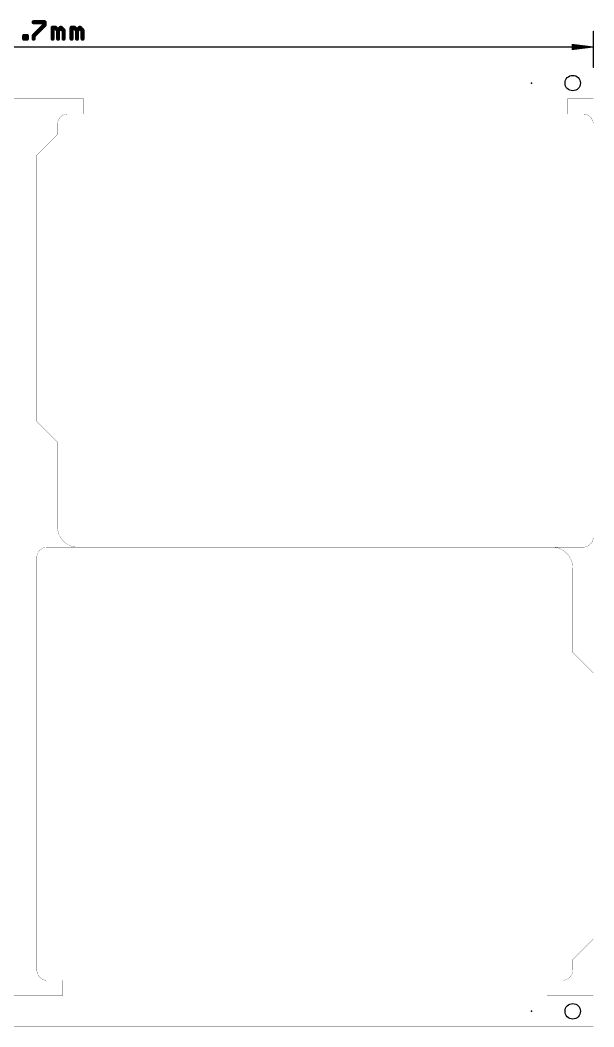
# Model space of a CAD drawing. Extents: x -6 to 140, y -6 to 118.
# Drawn here: x 69.1 to 139.8, y -5.7 to 118.2 of the extents above; entities that cross this region are included whole.
import ezdxf

# ---------------------------------------------------------------- set-up
doc = ezdxf.new("R2010")
doc.units = 0
for name, color, linetype in [('20', 214, 'CONTINUOUS'), ('23', 178, 'CONTINUOUS'), ('50', 251, 'CONTINUOUS')]:
    doc.layers.add(name, color=color, linetype=linetype)

msp = doc.modelspace()

# ---------------------------------------------------------------- linework, layer by layer
at = {"layer": '20'}
for points, const_width in [([(74.93, 106.68, 0.4142), (73.66, 105.41)], 0.0254), ([(74.93, 106.6864, 1), (74.93, 106.6737)], 0.0127), ([(74.93, 106.6737, 1), (74.93, 106.6864)], 0.0127), ([(139.7, 105.41, 0.4142), (138.43, 106.68)], 0.0254), ([(138.43, 106.6864, 1), (138.43, 106.6737)], 0.0127), ([(138.43, 106.6737, 1), (138.43, 106.6864)], 0.0127), ([(73.6663, 105.41, 1), (73.6536, 105.41)], 0.0127), ([(73.6536, 105.41, 1), (73.6663, 105.41)], 0.0127), ([(139.7064, 105.41, 1), (139.6937, 105.41)], 0.0127), ([(139.6937, 105.41, 1), (139.7064, 105.41)], 0.0127), ([(73.6536, 104.14, 1), (73.6663, 104.14)], 0.0127), ([(73.6645, 104.1355, 1), (73.6555, 104.1445)], 0.0127), ([(71.1264, 101.6, 1), (71.1137, 101.6)], 0.0127), ([(71.1155, 101.6045, 1), (71.1245, 101.5955)], 0.0127), ([(71.1245, 68.8385, 1), (71.1155, 68.8295)], 0.0127), ([(71.1137, 68.834, 1), (71.1264, 68.834)], 0.0127), ([(73.6663, 66.294, 1), (73.6536, 66.294)], 0.0127), ([(73.6555, 66.2895, 1), (73.6645, 66.2985)], 0.0127), ([(73.66, 55.88, 0.4142), (76.2, 53.34)], 0.0254), ([(73.6663, 55.88, 1), (73.6536, 55.88)], 0.0127), ([(73.6536, 55.88, 1), (73.6663, 55.88)], 0.0127), ([(138.43, 53.34, 0.4142), (139.7, 54.61)], 0.0254), ([(139.7064, 54.61, 1), (139.6937, 54.61)], 0.0127), ([(139.6937, 54.61, 1), (139.7064, 54.61)], 0.0127), ([(72.39, 53.34, 0.4142), (71.12, 52.07)], 0.0254), ([(72.39, 53.3464, 1), (72.39, 53.3337)], 0.0127), ([(72.39, 53.3337, 1), (72.39, 53.3464)], 0.0127), ([(76.2, 53.3464, 1), (76.2, 53.3337)], 0.0127), ([(76.2, 53.3337, 1), (76.2, 53.3464)], 0.0127), ([(134.62, 53.3464, 1), (134.62, 53.3337)], 0.0127), ([(137.16, 50.8, 0.4142), (134.62, 53.34)], 0.0254), ([(134.62, 53.3337, 1), (134.62, 53.3464)], 0.0127), ([(138.43, 53.3464, 1), (138.43, 53.3337)], 0.0127), ([(138.43, 53.3337, 1), (138.43, 53.3464)], 0.0127), ([(71.1264, 52.07, 1), (71.1137, 52.07)], 0.0127), ([(71.1137, 52.07, 1), (71.1264, 52.07)], 0.0127), ([(137.1663, 50.8, 1), (137.1536, 50.8)], 0.0127), ([(137.1536, 50.8, 1), (137.1663, 50.8)], 0.0127), ([(137.1645, 40.3905, 1), (137.1555, 40.3815)], 0.0127), ([(137.1536, 40.386, 1), (137.1663, 40.386)], 0.0127), ([(139.7064, 37.846, 1), (139.6937, 37.846)], 0.0127), ([(139.6955, 37.8415, 1), (139.7045, 37.8505)], 0.0127), ([(139.6937, 5.08, 1), (139.7064, 5.08)], 0.0127), ([(139.7045, 5.0755, 1), (139.6955, 5.0845)], 0.0127), ([(137.1663, 2.54, 1), (137.1536, 2.54)], 0.0127), ([(137.1555, 2.5445, 1), (137.1645, 2.5355)], 0.0127), ([(71.12, 1.27, 0.4142), (72.39, 0)], 0.0254), ([(71.1264, 1.27, 1), (71.1137, 1.27)], 0.0127), ([(71.1137, 1.27, 1), (71.1264, 1.27)], 0.0127), ([(135.89, 0, 0.4142), (137.16, 1.27)], 0.0254), ([(137.1663, 1.27, 1), (137.1536, 1.27)], 0.0127), ([(137.1536, 1.27, 1), (137.1663, 1.27)], 0.0127), ([(72.39, 0.0064, 1), (72.39, -0.0064)], 0.0127), ([(72.39, -0.0064, 1), (72.39, 0.0064)], 0.0127), ([(135.89, 0.0064, 1), (135.89, -0.0064)], 0.0127), ([(135.89, -0.0064, 1), (135.89, 0.0064)], 0.0127)]:
    msp.add_lwpolyline(points, format="xyb", dxfattribs=dict(at, const_width=const_width))
at = {"layer": '20', "const_width": 0.0254}
for points in [[(138.43, 106.68), (74.93, 106.68)], [(73.66, 104.14), (73.66, 105.41)], [(139.7, 105.41), (139.7, 54.61)], [(71.12, 101.6), (73.66, 104.14)], [(71.12, 68.834), (71.12, 101.6)], [(73.66, 66.294), (71.12, 68.834)], [(73.66, 55.88), (73.66, 66.294)], [(72.39, 53.34), (134.62, 53.34)], [(138.43, 53.34), (76.2, 53.34)], [(71.12, 1.27), (71.12, 52.07)], [(137.16, 50.8), (137.16, 40.386)], [(137.16, 40.386), (139.7, 37.846)], [(139.7, 37.846), (139.7, 5.08)], [(139.7, 5.08), (137.16, 2.54)], [(137.16, 2.54), (137.16, 1.27)], [(72.39, 0), (135.89, 0)]]:
    msp.add_lwpolyline(points, dxfattribs=at)
at = {"layer": '20'}
for centre in [(137.16, 110.49), (137.16, -3.81)]:
    msp.add_circle(centre, 0.9525, dxfattribs=at)
at = {"layer": '23'}
for p in [(132.08, 110.49), (132.08, -3.81)]:
    msp.add_point(p, dxfattribs=at)
at = {"layer": '50'}
for points, const_width in [([(70.7206, 117.9877), (72.0765, 117.9877)], 0.508), ([(72.0765, 117.6488), (70.7206, 116.293)], 0.508), ([(72.0765, 117.9877), (72.0765, 117.6488)], 0.508), ([(69.5513, 115.954), (69.5513, 116.293)], 0.508), ([(69.5513, 116.293), (69.8902, 116.293)], 0.508), ([(69.8902, 116.293), (69.8902, 115.954)], 0.508), ([(70.7206, 116.293), (70.7206, 115.954)], 0.508), ([(73.0594, 115.954), (73.0594, 117.3098)], 0.508), ([(73.0594, 117.3098), (73.3984, 117.3098)], 0.508), ([(73.3984, 117.3098), (73.7374, 116.9709)], 0.508), ([(73.7374, 116.9709), (74.0763, 117.3098)], 0.508), ([(73.7374, 116.9709), (73.7374, 115.954)], 0.508), ([(74.0763, 117.3098), (74.4153, 116.9709)], 0.508), ([(74.4153, 116.9709), (74.4153, 115.954)], 0.508), ([(75.3982, 115.954), (75.3982, 117.3098)], 0.508), ([(75.3982, 117.3098), (75.7372, 117.3098)], 0.508), ([(75.7372, 117.3098), (76.0762, 116.9709)], 0.508), ([(76.0762, 116.9709), (76.4151, 117.3098)], 0.508), ([(76.0762, 116.9709), (76.0762, 115.954)], 0.508), ([(76.4151, 117.3098), (76.7541, 116.9709)], 0.508), ([(76.7541, 116.9709), (76.7541, 115.954)], 0.508), ([(139.7, 112.395), (139.7, 116.885)], 0.13), ([(69.8902, 115.954), (69.5513, 115.954)], 0.508), ([(139.635, 114.935), (137.1, 115.2542)], 0.13), ([(137.1, 115.2542), (137.1, 114.6158)], 0.13), ([(0.065, 114.935), (139.635, 114.935)], 0.13), ([(139.635, 114.935), (137.1, 115.195)], 0.13), ([(139.635, 114.935), (137.1, 115.065)], 0.13), ([(137.1, 114.6158), (139.635, 114.935)], 0.13), ([(137.1, 114.805), (139.635, 114.935)], 0.13), ([(137.1, 114.675), (139.635, 114.935)], 0.13), ([(0, 112.395), (139.7, 112.395)], 0.0254), ([(139.7, 112.395), (139.7, 108.585)], 0.0254), ([(65.405, 108.585), (76.835, 108.585)], 0.0254), ([(76.835, 108.585), (76.835, 106.68)], 0.0254), ([(139.7, 108.585), (136.525, 108.585)], 0.0254), ([(136.525, 108.585), (136.525, 106.68)], 0.0254), ([(74.295, 0), (74.295, -1.905)], 0.0254), ([(133.985, 0), (133.985, -1.905)], 0.0254), ([(74.295, -1.905), (62.865, -1.905)], 0.0254), ([(133.985, -1.905), (139.7, -1.905)], 0.0254), ([(139.7, -1.905), (139.7, -5.715)], 0.0254), ([(139.7, -5.715), (0, -5.715)], 0.0254)]:
    msp.add_lwpolyline(points, dxfattribs=dict(at, const_width=const_width))
for points, const_width in [([(70.7206, 118.1147, 1), (70.7206, 117.8607)], 0.254), ([(72.2035, 117.9877, 1), (71.9495, 117.9877)], 0.254), ([(71.9495, 117.6488, 1), (72.2035, 117.6488)], 0.254), ([(72.1663, 117.559, 1), (71.9867, 117.7386)], 0.254), ([(72.0765, 117.8607, 1), (72.0765, 118.1147)], 0.254), ([(69.6783, 116.293, 1), (69.4243, 116.293)], 0.254), ([(69.5513, 116.42, 1), (69.5513, 116.166)], 0.254), ([(70.0172, 116.293, 1), (69.7632, 116.293)], 0.254), ([(69.8902, 116.166, 1), (69.8902, 116.42)], 0.254), ([(70.8476, 116.293, 1), (70.5936, 116.293)], 0.254), ([(73.1864, 117.3098, 1), (72.9324, 117.3098)], 0.254), ([(73.0594, 117.4368, 1), (73.0594, 117.1828)], 0.254), ([(73.4882, 117.3996, 1), (73.3086, 117.22)], 0.254), ([(73.3984, 117.1828, 1), (73.3984, 117.4368)], 0.254), ([(73.8644, 116.9709, 1), (73.6104, 116.9709)], 0.254), ([(73.6476, 117.0607, 1), (73.8272, 116.8811)], 0.254), ([(73.6476, 116.8811, 1), (73.8272, 117.0607)], 0.254), ([(74.1661, 117.3996, 1), (73.9865, 117.22)], 0.254), ([(74.1661, 117.22, 1), (73.9865, 117.3996)], 0.254), ([(74.5423, 116.9709, 1), (74.2883, 116.9709)], 0.254), ([(74.3255, 116.8811, 1), (74.5051, 117.0607)], 0.254), ([(75.5252, 117.3098, 1), (75.2712, 117.3098)], 0.254), ([(75.3982, 117.4368, 1), (75.3982, 117.1828)], 0.254), ([(75.827, 117.3996, 1), (75.6474, 117.22)], 0.254), ([(75.7372, 117.1828, 1), (75.7372, 117.4368)], 0.254), ([(76.2032, 116.9709, 1), (75.9492, 116.9709)], 0.254), ([(75.9864, 117.0607, 1), (76.166, 116.8811)], 0.254), ([(75.9864, 116.8811, 1), (76.166, 117.0607)], 0.254), ([(76.5049, 117.3996, 1), (76.3253, 117.22)], 0.254), ([(76.5049, 117.22, 1), (76.3253, 117.3996)], 0.254), ([(76.8811, 116.9709, 1), (76.6271, 116.9709)], 0.254), ([(76.6643, 116.8811, 1), (76.8439, 117.0607)], 0.254), ([(139.7325, 116.885, 1), (139.6675, 116.885)], 0.065), ([(69.5513, 116.081, 1), (69.5513, 115.827)], 0.254), ([(69.4243, 115.954, 1), (69.6783, 115.954)], 0.254), ([(69.7632, 115.954, 1), (70.0172, 115.954)], 0.254), ([(69.8902, 115.827, 1), (69.8902, 116.081)], 0.254), ([(70.6308, 116.3828, 1), (70.8104, 116.2032)], 0.254), ([(70.5936, 115.954, 1), (70.8476, 115.954)], 0.254), ([(72.9324, 115.954, 1), (73.1864, 115.954)], 0.254), ([(73.6104, 115.954, 1), (73.8644, 115.954)], 0.254), ([(74.2883, 115.954, 1), (74.5423, 115.954)], 0.254), ([(75.2712, 115.954, 1), (75.5252, 115.954)], 0.254), ([(75.9492, 115.954, 1), (76.2032, 115.954)], 0.254), ([(76.6271, 115.954, 1), (76.8811, 115.954)], 0.254), ([(137.1041, 115.2865, 1), (137.0959, 115.222)], 0.065), ([(137.1325, 115.2542, 1), (137.0675, 115.2542)], 0.065), ([(137.1033, 115.2273, 1), (137.0967, 115.1627)], 0.065), ([(137.1017, 115.0975, 1), (137.0983, 115.0325)], 0.065), ([(137.0983, 114.8375, 1), (137.1017, 114.7725)], 0.065), ([(137.0967, 114.7073, 1), (137.1033, 114.6427)], 0.065), ([(137.0959, 114.648, 1), (137.1041, 114.5835)], 0.065), ([(137.0675, 114.6158, 1), (137.1325, 114.6158)], 0.065), ([(139.6391, 114.9028, 1), (139.6309, 114.9672)], 0.065), ([(139.6309, 114.9028, 1), (139.6391, 114.9672)], 0.065), ([(139.6383, 114.9027, 1), (139.6317, 114.9673)], 0.065), ([(139.6317, 114.9027, 1), (139.6383, 114.9673)], 0.065), ([(139.6333, 114.9025, 1), (139.6367, 114.9675)], 0.065), ([(139.6367, 114.9025, 1), (139.6333, 114.9675)], 0.065), ([(139.635, 114.9025, 1), (139.635, 114.9675)], 0.065), ([(139.6675, 112.395, 1), (139.7325, 112.395)], 0.065), ([(139.7064, 112.395, 1), (139.6937, 112.395)], 0.0127), ([(139.7, 112.3887, 1), (139.7, 112.4014)], 0.0127), ([(76.8414, 108.585, 1), (76.8287, 108.585)], 0.0127), ([(76.835, 108.5787, 1), (76.835, 108.5914)], 0.0127), ([(136.525, 108.5914, 1), (136.525, 108.5787)], 0.0127), ([(136.5314, 108.585, 1), (136.5187, 108.585)], 0.0127), ([(139.6937, 108.585, 1), (139.7064, 108.585)], 0.0127), ([(139.7, 108.5787, 1), (139.7, 108.5914)], 0.0127), ([(76.8287, 106.68, 1), (76.8414, 106.68)], 0.0127), ([(136.5187, 106.68, 1), (136.5314, 106.68)], 0.0127), ([(74.3013, 0, 1), (74.2887, 0)], 0.0127), ([(133.9914, 0, 1), (133.9787, 0)], 0.0127), ([(74.2887, -1.905, 1), (74.3013, -1.905)], 0.0127), ([(74.295, -1.9114, 1), (74.295, -1.8986)], 0.0127), ([(133.985, -1.8986, 1), (133.985, -1.9114)], 0.0127), ([(133.9787, -1.905, 1), (133.9914, -1.905)], 0.0127), ([(139.7064, -1.905, 1), (139.6937, -1.905)], 0.0127), ([(139.7, -1.9114, 1), (139.7, -1.8986)], 0.0127), ([(139.6937, -5.715, 1), (139.7064, -5.715)], 0.0127), ([(139.7, -5.7214, 1), (139.7, -5.7086)], 0.0127)]:
    msp.add_lwpolyline(points, format="xyb", dxfattribs=dict(at, const_width=const_width))

doc.saveas('drawing.dxf')
